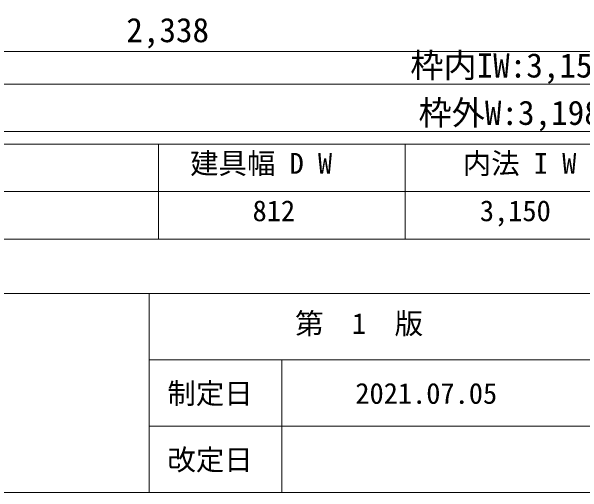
# Model space of a CAD drawing. Units: millimetres on the paper, enlarged 10 times, with parts at other scales. Extents: x -2000 to 2000, y -1385 to 1385.
# Drawn here: x -1335 to -733, y -1385 to -877 of the extents above; entities that cross this region are included whole.
import ezdxf
from ezdxf.enums import TextEntityAlignment as Align

# ---------------------------------------------------------------- set-up
doc = ezdxf.new("R2010")
doc.units = ezdxf.units.MM
doc.header["$LTSCALE"] = 10
doc.layers.add('1-1_0', color=7, linetype='Continuous', lineweight=20)
doc.layers.add('2-0_18', color=7, linetype='Continuous', lineweight=18)
doc.styles.add('ＭＳ ゴシック', font='')
doc.styles.get('ＭＳ ゴシック').set_extended_font_data('MS Gothic')

msp = doc.modelspace()

# ---------------------------------------------------------------- linework, layer by layer
at = {"layer": '1-1_0'}
for p, q in [((380, -1017.5), (-1950, -1017.5)), ((380, -1017.5), (-1950, -1017.5)), ((-1180, -1017.5), (-1180, -1117.5)), ((-920, -1017.5), (-920, -1117.5)), ((380, -1067.5), (-1950, -1067.5)), ((380, -1117.5), (-1950, -1117.5)), ((2000, -1175), (-2000, -1175)), ((-1190, -1175), (-1190, -1385)), ((2000, -1245), (-1190, -1245)), ((-1050, -1245), (-1050, -1385)), ((60, -1315), (-1190, -1315))]:
    msp.add_line(p, q, dxfattribs=at)
msp.add_lwpolyline([(-2000, -1385), (2000, -1385), (2000, 1385), (-2000, 1385)], close=True, dxfattribs=at)
at = {"layer": '2-0_18', "color": 4, "lineweight": 9}
for p, q in [((-463.82, -919.6), (-1638.43, -919.6)), ((-1638.43, -953.91), (19.44, -953.91)), ((98.91, -1003.91), (-1717.91, -1003.91))]:
    msp.add_line(p, q, dxfattribs=at)

# ---------------------------------------------------------------- texts
at = {"layer": '1-1_0', "style": 'ＭＳ ゴシック'}
for s, p in [('建具幅 D W', (-1146.7, -1055.24)), ('内法 I W', (-859.13, -1055.24)), ('812', (-1080.81, -1105.25)), ('3,150', (-841.08, -1105.25)), ('第\u30001\u3000版', (-1035.97, -1224.21)), ('制定日', (-1170.61, -1297.92)), ('2021.07.05', (-972.4, -1297.92)), ('改定日', (-1170.61, -1367.92))]:
    msp.add_text(s, height=21.99, dxfattribs=at).set_placement(p, align=Align.BOTTOM_LEFT)
at = {"layer": '2-0_18', "style": 'ＭＳ ゴシック'}
for s, p in [('2,338', (-1213.97, -917.52)), ('枠内IW:3,150', (-914.5, -954.78)), ('枠外W:3,198', (-905.75, -1004.78))]:
    msp.add_text(s, height=25.66, dxfattribs=at).set_placement(p, align=Align.BOTTOM_LEFT)

doc.saveas('drawing.dxf')
